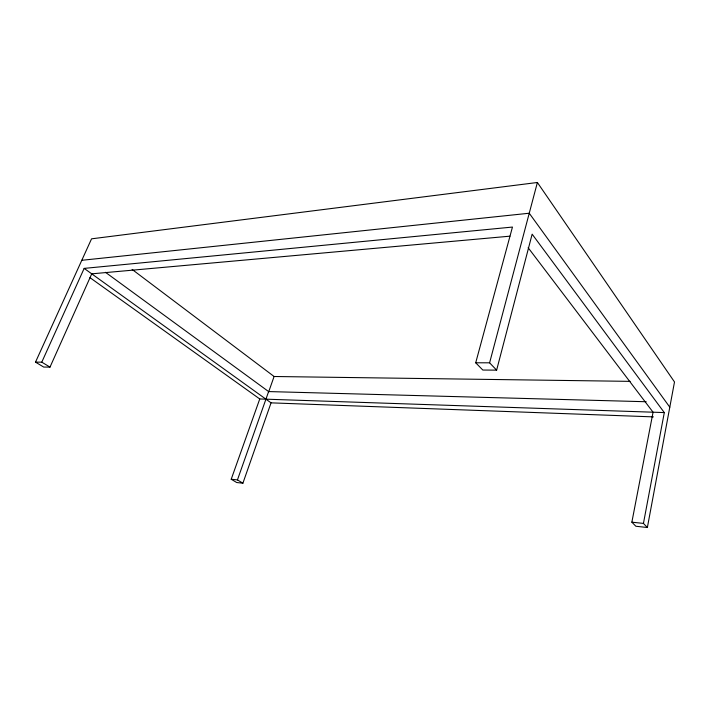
<?xml version="1.0" encoding="UTF-8"?>
<svg xmlns="http://www.w3.org/2000/svg" width="710" height="710" viewBox="0 0 710 710"><rect width="100%" height="100%" fill="white"/><g stroke="black" fill="none" stroke-linecap="round" stroke-linejoin="round"><path stroke-width="1.06" d="M528.134 247.692L653.067 412.199L631.865 522.169L635.858 526.252L647.369 527.512L674.5 381.962L537.39 182.488L91.554 238.826L35.5 362.144L43.709 367.061L50.002 367.105L91.741 273.838L509.949 236.173M647.369 527.512L643.446 523.412L664.303 412.581L532.145 234.167L496.627 370.141L482.818 370.043L475.709 362.792L512.46 227.058L84.162 268.389L41.783 362.153L35.5 362.144M496.627 370.141L489.607 362.81L537.39 182.488M664.303 412.581L259.753 398.967L231.22 479.241L236.687 482.516L242.9 483.191L271.051 402.854L653.395 416.885M231.22 479.241L237.442 479.907L268.62 391.574L646.18 401.736M268.628 392L274.095 376.495L630.134 381.359M81.792 260.295L529.243 213.231L669.796 407.185M475.709 362.792L489.607 362.81M631.865 522.169L643.446 523.412M41.783 362.153L50.002 367.105M237.442 479.907L242.9 483.191M89.913 277.619L259.753 398.967M84.162 268.389L271.051 402.854M105.453 272.294L268.62 391.574M132.113 269.418L274.095 376.495"/></g></svg>
